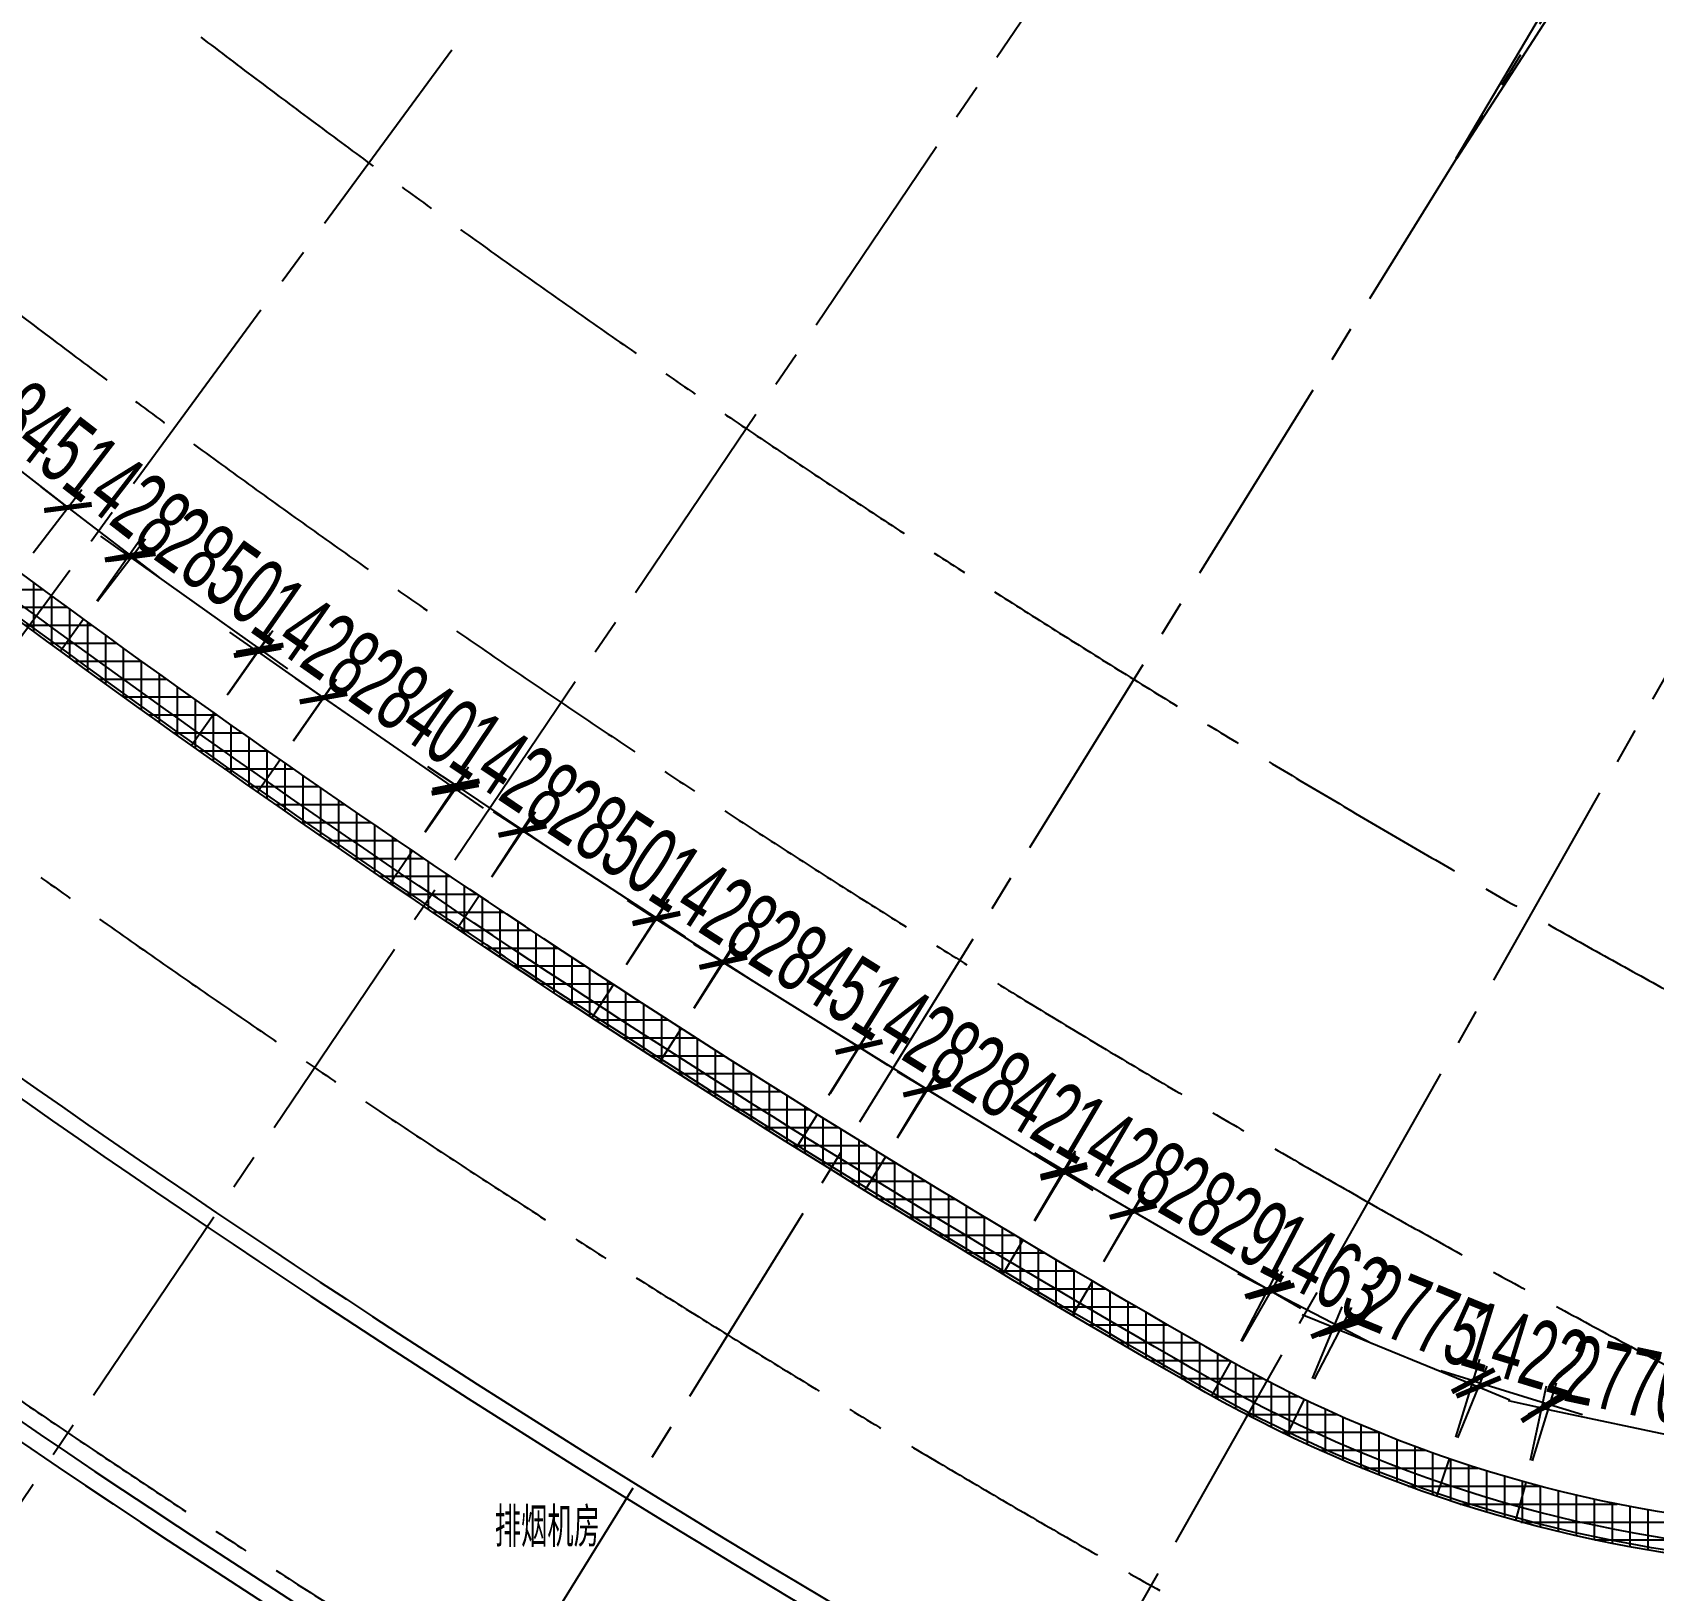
# Model space of a CAD drawing. Extents: x -668578 to 2331563, y -1202445 to 1620273.
# Drawn here: x 1310588 to 1339286, y 98014 to 125596 of the extents above; entities that cross this region are included whole.
import ezdxf

# ---------------------------------------------------------------- set-up
doc = ezdxf.new("R2010")
doc.units = 0
doc.linetypes.add('CENTER2', pattern=[28.575000000000003, 19.05, -3.175, 3.175, -3.175])
doc.layers.get('0').update_dxf_attribs({"color": 8})
doc.layers.get('Defpoints').update_dxf_attribs({"color": 8})
for name, color, linetype in [('#填充层', 8, 'Continuous'), ('#幕墙线-平面', 8, 'Continuous'), ('#标注', 8, 'Continuous'), ('#轴线', 8, 'CENTER2'), ('A-ROOF-DRAN', 8, 'Continuous'), ('dim', 8, 'Continuous'), ('WALL', 8, 'Continuous'), ('外轮廓', 8, 'Continuous'), ('建-文字', 8, 'Continuous')]:
    doc.layers.add(name, color=color, linetype=linetype)
doc.styles.add('JHZX', font='jrs.shx', dxfattribs={"width": 0.6, "bigfont": 'jhz.shx'})
doc.styles.add('XD2008', font='xd-hzs.shx', dxfattribs={"width": 0.7, "bigfont": 'xd-hztxt.shx'})
doc.dimstyles.new('JZBZ-400', dxfattribs={"dimscale": 400, "dimtxt": 3, "dimasz": 1.5, "dimexe": 1, "dimexo": 1, "dimgap": 0.5, "dimtad": 1, "dimdec": 0, "dimdsep": 46, "dimtxsty": 'JHZX', "dimblk1": 'ARCHTICK', "dimblk2": 'ARCHTICK', "dimsah": 1, "dimcen": 0, "dimclrd": 1, "dimclre": 1, "dimclrt": 2, "dimazin": 2, "dimtfac": 1, "dimtdec": 0, "dimtix": 1, "dimtmove": 0, "dimatfit": 3, "dimfxl": 0, "dimtolj": 1, "dimlwd": -1, "dimlwe": -1, "dimarcsym": 0})

# ---------------------------------------------------------------- blocks, each defined once
blk = doc.blocks.new('_ARCHTICK')
at = {"color": 0, "linetype": 'ByBlock', "const_width": 0.15}
blk.add_lwpolyline([(-0.5, -0.5), (0.5, 0.5)], dxfattribs=at)
blk = doc.blocks.new('*D2918')
at = {"layer": '#标注', "ltscale": 300, "transparency": 16777216}
for p, q in [((52517.44000796566, 44290.05046599925), (60086.3965880055, 50671.34314769605)), ((174425.4857381964, -21557.413640005), (175612.1593012065, -11728.79187218522))]:
    blk.add_line(p, q, dxfattribs=at)
blk.add_arc((197092.148216231, 166179.179792065), 179599.9896916214, 220.1338192809486, 263.1156299250185, dxfattribs=at)
at = {"layer": 'Defpoints', "color": 0, "ltscale": 300, "transparency": 16777216}
for p in [(197092.148216231, 166179.179792065), (52211.62358048931, 44032.22045865798), (92698.63031371537, 20034.90273282577), (174377.5393316101, -21954.52967102801)]:
    blk.add_point(p, dxfattribs=at)
at = {"layer": '#标注', "ltscale": 300, "transparency": 16777216, "xscale": 600, "yscale": 600, "zscale": 600}
for p, rotation in [((59780.58016052921, 50413.51314035473), 130.1338192809486), ((175564.2128946202, -12125.90790320823), 353.1156299250185)]:
    blk.add_blockref('_ARCHTICK', p, dxfattribs=dict(at, rotation=rotation))
at = {"layer": '#标注', "ltscale": 300, "transparency": 16777216, "insert": (112118.423318551, 8861.341036451122), "char_height": 1200, "attachment_point": 5, "rotation": 331.6247246029836, "style": 'JHZX'}
blk.add_mtext('\\A1;42.98°', dxfattribs=at)
blk = doc.blocks.new('*D2939')
at = {"layer": '#标注', "ltscale": 300, "transparency": 16777216}
for p, q in [((-1772.791618300945, -1481.365197545436), (-9341.748198340536, -7862.657879242006)), ((165913.7732030131, -92055.65823940704), (164727.0996400029, -101884.2800072265))]:
    blk.add_line(p, q, dxfattribs=at)
blk.add_arc((197092.1482162317, 166179.1797920645), 269610.2124900237, 220.1338192809485, 263.1156299250187, dxfattribs=at)
at = {"layer": 'Defpoints', "color": 0, "ltscale": 300, "transparency": 16777216}
for p in [(197092.1482162317, 166179.1797920645), (-1466.975190824596, -1223.535190204158), (40379.67516651106, -53208.30268940322), (165961.7196095993, -91658.54220838404)]:
    blk.add_point(p, dxfattribs=at)
at = {"layer": '#标注', "ltscale": 300, "transparency": 16777216, "xscale": 600, "yscale": 600, "zscale": 600}
for p, rotation in [((-9035.931770864163, -7604.827871900749), 130.1338192809485), ((164775.0460465892, -101487.1639762035), 353.1156299250187)]:
    blk.add_blockref('_ARCHTICK', p, dxfattribs=dict(at, rotation=rotation))
at = {"layer": '#标注', "ltscale": 300, "transparency": 16777216, "insert": (69341.55334645722, -70334.48968467087), "char_height": 1200, "attachment_point": 5, "rotation": 331.6247246029835, "style": 'JHZX'}
blk.add_mtext('\\A1;42.98°', dxfattribs=at)
blk = doc.blocks.new('*D2999')
at = {"layer": '#标注', "transparency": 16777216}
for p, q in [((-60661.82114386416, 8378.22804552141), (-58201.33430285618, 12532.48085970122)), ((-58405.17599815883, 12188.31728920582), (-51730.23048286566, 8234.870944109785)), ((-53986.87562857099, 4424.78170042537), (-51526.388787563, 8579.034514605182))]:
    blk.add_line(p, q, dxfattribs=at)
at = {"layer": 'Defpoints', "color": 0, "transparency": 16777216}
for p in [(-51730.23048286566, 8234.870944109785), (-60865.66283916681, 8034.064475026014), (-54190.71732387364, 4080.618129929975)]:
    blk.add_point(p, dxfattribs=at)
at = {"layer": '#标注', "transparency": 16777216, "xscale": 600, "yscale": 600, "zscale": 600}
for p, rotation in [((-58405.17599815883, 12188.31728920582), 149.3625281524388), ((-51730.23048286566, 8234.870944109785), 329.3625281524388)]:
    blk.add_blockref('_ARCHTICK', p, dxfattribs=dict(at, rotation=rotation))
at = {"layer": '#标注', "transparency": 16777216, "insert": (-54660.01984990693, 10899.92125764859), "char_height": 1200, "attachment_point": 5, "rotation": 329.3625281524388, "style": 'JHZX'}
blk.add_mtext('\\A1;7758', dxfattribs=at)
blk = doc.blocks.new('*D3000')
at = {"layer": '#标注', "transparency": 16777216}
for p, q in [((-67162.08622070958, 12583.75547948946), (-64553.74069210737, 16615.69549151587)), ((-64771.00850830406, 16279.84627528167), (-58257.31731056834, 12066.00448705265)), ((-60648.39502297386, 8369.913691260437), (-58040.04949437165, 12401.85370328684))]:
    blk.add_line(p, q, dxfattribs=at)
at = {"layer": 'Defpoints', "color": 0, "transparency": 16777216}
for p in [(-67379.35403690627, 12247.90626325527), (-58257.31731056834, 12066.00448705265), (-60865.66283917055, 8034.064475026244)]:
    blk.add_point(p, dxfattribs=at)
at = {"layer": '#标注', "transparency": 16777216, "xscale": 600, "yscale": 600, "zscale": 600}
for p, rotation in [((-64771.00850830406, 16279.84627528167), 147.1003350215469), ((-58257.31731056834, 12066.00448705265), 327.1003350215469)]:
    blk.add_blockref('_ARCHTICK', p, dxfattribs=dict(at, rotation=rotation))
at = {"layer": '#标注', "transparency": 16777216, "insert": (-61079.62727704283, 14844.62381363555), "char_height": 1200, "attachment_point": 5, "rotation": 327.1003350215469, "style": 'JHZX'}
blk.add_mtext('\\A1;7758', dxfattribs=at)
blk = doc.blocks.new('*D3478')
at = {"layer": '#标注', "ltscale": 300, "transparency": 16777216}
for p, q in [((87088.9566011287, -25116.04135423646), (86533.70491473362, -24888.67476751926)), ((86720.63538305617, -26015.51818776178), (87240.53432560683, -24745.87356330642)), ((87088.9566011287, -25116.04135423646), (89656.911889995, -26167.57751914689)), ((89288.59067192247, -27067.05435267221), (89808.48961447313, -25797.40972821685)), ((89656.911889995, -26167.57751914689), (90212.16357639007, -26394.9441058641))]:
    blk.add_line(p, q, dxfattribs=at)
at = {"layer": 'Defpoints', "color": 0, "ltscale": 300, "transparency": 16777216}
for p in [(86569.05765857804, -26385.68597869182), (89656.911889995, -26167.57751914689), (89137.01294744434, -27437.22214360226)]:
    blk.add_point(p, dxfattribs=at)
at = {"layer": '#标注', "ltscale": 300, "transparency": 16777216, "xscale": 600, "yscale": 600, "zscale": 600}
for p, rotation in [((87088.9566011287, -25116.04135423646), 337.7316938137473), ((89656.911889995, -26167.57751914689), 157.7316938137473)]:
    blk.add_blockref('_ARCHTICK', p, dxfattribs=dict(at, rotation=rotation))
at = {"layer": '#标注', "ltscale": 300, "transparency": 16777216, "insert": (88676.08969451812, -24901.47385483159), "char_height": 1200, "attachment_point": 5, "rotation": 337.7316938137473, "style": 'JHZX'}
blk.add_mtext('\\A1;2775', dxfattribs=at)
blk = doc.blocks.new('*D3479')
at = {"layer": '#标注', "ltscale": 300, "transparency": 16777216}
for p, q in [((89254.89464059411, -27054.98673652941), (89680.5653982083, -25674.7347994544)), ((89562.68370505852, -26056.97020652725), (88989.33059444926, -25880.14766680258)), ((89562.68370505852, -26056.97020652725), (90921.92948683689, -26476.16264971238)), ((90614.14042237248, -27474.17917971455), (91039.81117998667, -26093.92724263954)), ((90921.92948683689, -26476.16264971238), (91495.28259744614, -26652.98518943705))]:
    blk.add_line(p, q, dxfattribs=at)
at = {"layer": 'Defpoints', "color": 0, "ltscale": 300, "transparency": 16777216}
for p in [(90921.92948683689, -26476.16264971238), (89137.01294744432, -27437.22214360225), (90496.2587292227, -27856.41458678738)]:
    blk.add_point(p, dxfattribs=at)
at = {"layer": '#标注', "ltscale": 300, "transparency": 16777216, "xscale": 600, "yscale": 600, "zscale": 600}
for p, rotation in [((89562.68370505852, -26056.97020652725), 342.8601972670497), ((90921.92948683689, -26476.16264971238), 162.8601972670497)]:
    blk.add_blockref('_ARCHTICK', p, dxfattribs=dict(at, rotation=rotation))
at = {"layer": '#标注', "ltscale": 300, "transparency": 16777216, "insert": (90478.06998224727, -25502.09561397412), "char_height": 1200, "attachment_point": 5, "rotation": 342.86019726704967, "style": 'JHZX'}
blk.add_mtext('\\A1;1422', dxfattribs=at)
blk = doc.blocks.new('*D3480')
at = {"layer": '#标注', "ltscale": 300, "transparency": 16777216}
for p, q in [((90579.48250301149, -27465.16811271209), (90859.60728981462, -26148.26273641952)), ((90776.38351602583, -26539.50921049482), (90189.51380491289, -26414.67354981163)), ((90776.38351602583, -26539.50921049482), (93491.54837987862, -27117.06397814514)), ((93294.64736686427, -28042.72288036241), (93574.7721536674, -26725.81750406984)), ((93491.54837987862, -27117.06397814514), (94078.41809099156, -27241.89963882833))]:
    blk.add_line(p, q, dxfattribs=at)
at = {"layer": 'Defpoints', "color": 0, "ltscale": 300, "transparency": 16777216}
for p in [(93491.54837987862, -27117.06397814514), (90496.2587292227, -27856.41458678739), (93211.42359307548, -28433.96935443771)]:
    blk.add_point(p, dxfattribs=at)
at = {"layer": '#标注', "ltscale": 300, "transparency": 16777216, "xscale": 600, "yscale": 600, "zscale": 600}
for p, rotation in [((90776.38351602583, -26539.50921049482), 347.9913456581043), ((93491.54837987862, -27117.06397814514), 167.9913456581043)]:
    blk.add_blockref('_ARCHTICK', p, dxfattribs=dict(at, rotation=rotation))
at = {"layer": '#标注', "ltscale": 300, "transparency": 16777216, "insert": (92300.4134955298, -26045.79364616939), "char_height": 1200, "attachment_point": 5, "rotation": 347.99134565810425, "style": 'JHZX'}
blk.add_mtext('\\A1;2776', dxfattribs=at)
blk = doc.blocks.new('*D3486')
at = {"layer": '#标注', "ltscale": 300, "transparency": 16777216}
for p, q in [((71006.9916220721, -16342.70353927408), (71780.44689090207, -15189.19702096106)), ((71557.68010917226, -15521.42429401031), (71059.33919959838, -15187.27412141559)), ((71557.68010917226, -15521.42429401031), (72743.57479080313, -16316.59664477107)), ((72192.88630370298, -17137.87589003484), (72966.34157253295, -15984.36937172182)), ((72743.57479080313, -16316.59664477107), (73241.91570037701, -16650.74681736579))]:
    blk.add_line(p, q, dxfattribs=at)
at = {"layer": 'Defpoints', "color": 0, "ltscale": 300, "transparency": 16777216}
for p in [(72743.57479080313, -16316.59664477107), (70784.2248403423, -16674.93081232333), (71970.11952197317, -17470.1031630841)]:
    blk.add_point(p, dxfattribs=at)
at = {"layer": '#标注', "ltscale": 300, "transparency": 16777216, "xscale": 600, "yscale": 600, "zscale": 600}
for p, rotation in [((71557.68010917226, -15521.42429401031), 326.1571484050467), ((72743.57479080313, -16316.59664477107), 146.1571484050467)]:
    blk.add_blockref('_ARCHTICK', p, dxfattribs=dict(at, rotation=rotation))
at = {"layer": '#标注', "ltscale": 300, "transparency": 16777216, "insert": (72596.16101344733, -15254.55592329219), "char_height": 1200, "attachment_point": 5, "rotation": 326.1571484050467, "style": 'JHZX'}
blk.add_mtext('\\A1;1428', dxfattribs=at)
blk = doc.blocks.new('*D3487')
at = {"layer": '#标注', "ltscale": 300, "transparency": 16777216}
for p, q in [((72188.49299620166, -17134.97180711545), (72942.31625452882, -15978.10139684035)), ((72723.94278030035, -16313.23275280901), (72221.24574634737, -15985.6725414663)), ((72723.94278030035, -16313.23275280901), (75111.83339198405, -17869.19568991984)), ((74576.38360788536, -18690.93474422628), (75330.20686621252, -17534.06433395118)), ((75111.83339198405, -17869.19568991984), (75614.53042593703, -18196.75590126255))]:
    blk.add_line(p, q, dxfattribs=at)
at = {"layer": 'Defpoints', "color": 0, "ltscale": 300, "transparency": 16777216}
for p in [(71970.11952197319, -17470.10316308411), (75111.83339198405, -17869.19568991984), (74358.01013365689, -19026.06610019493)]:
    blk.add_point(p, dxfattribs=at)
at = {"layer": '#标注', "ltscale": 300, "transparency": 16777216, "xscale": 600, "yscale": 600, "zscale": 600}
for p, rotation in [((72723.94278030035, -16313.23275280901), 326.9115084471503), ((75111.83339198405, -17869.19568991984), 146.9115084471503)]:
    blk.add_blockref('_ARCHTICK', p, dxfattribs=dict(at, rotation=rotation))
at = {"layer": '#标注', "ltscale": 300, "transparency": 16777216, "insert": (74354.63503459914, -16420.95150942711), "char_height": 1200, "attachment_point": 5, "rotation": 326.91150844715025, "style": 'JHZX'}
blk.add_mtext('\\A1;2850', dxfattribs=at)
blk = doc.blocks.new('*D3488')
at = {"layer": '#标注', "ltscale": 300, "transparency": 16777216}
for p, q in [((74574.16851017548, -18689.50175826185), (75311.87262331112, -17540.87683158691)), ((75095.71424679254, -17877.44117351999), (74590.86773389291, -17553.20360874213)), ((75095.71424679254, -17877.44117351999), (76296.96015429037, -18648.94110031836)), ((75775.41441767331, -19461.00168506021), (76513.11853080895, -18312.37675838527)), ((76296.96015429037, -18648.94110031836), (76801.80666719, -18973.17866509623))]:
    blk.add_line(p, q, dxfattribs=at)
at = {"layer": 'Defpoints', "color": 0, "ltscale": 300, "transparency": 16777216}
for p in [(76296.96015429037, -18648.94110031836), (74358.0101336569, -19026.06610019493), (75559.25604115473, -19797.5660269933)]:
    blk.add_point(p, dxfattribs=at)
at = {"layer": '#标注', "ltscale": 300, "transparency": 16777216, "xscale": 600, "yscale": 600, "zscale": 600}
for p, rotation in [((75095.71424679254, -17877.44117351999), 327.2894036467285), ((76296.96015429037, -18648.94110031836), 147.2894036467285)]:
    blk.add_blockref('_ARCHTICK', p, dxfattribs=dict(at, rotation=rotation))
at = {"layer": '#标注', "ltscale": 300, "transparency": 16777216, "insert": (76128.65395357861, -17590.062453053), "char_height": 1200, "attachment_point": 5, "rotation": 327.2894036467285, "style": 'JHZX'}
blk.add_mtext('\\A1;1428', dxfattribs=at)
blk = doc.blocks.new('*D3489')
at = {"layer": '#标注', "ltscale": 300, "transparency": 16777216}
for p, q in [((76278.57808822786, -18644.51056386226), (75769.51386877768, -18326.9359734499)), ((75770.97243476298, -19458.18988069318), (76490.2944818361, -18305.13441756214)), ((76278.57808822786, -18644.51056386226), (78692.20286950162, -20150.22609450794)), ((78184.59721603674, -20963.90541133886), (78903.91926310986, -19810.84994820782)), ((78692.20286950162, -20150.22609450794), (79201.2670889518, -20467.80068492031))]:
    blk.add_line(p, q, dxfattribs=at)
at = {"layer": 'Defpoints', "color": 0, "ltscale": 300, "transparency": 16777216}
for p in [(75559.25604115473, -19797.5660269933), (78692.20286950162, -20150.22609450794), (77972.8808224285, -21303.28155763898)]:
    blk.add_point(p, dxfattribs=at)
at = {"layer": '#标注', "ltscale": 300, "transparency": 16777216, "xscale": 600, "yscale": 600, "zscale": 600}
for p, rotation in [((76278.57808822786, -18644.51056386226), 328.0424380167574), ((78692.20286950162, -20150.22609450794), 148.0424380167574)]:
    blk.add_blockref('_ARCHTICK', p, dxfattribs=dict(at, rotation=rotation))
at = {"layer": '#标注', "ltscale": 300, "transparency": 16777216, "insert": (77908.82326608122, -18718.61603658486), "char_height": 1200, "attachment_point": 5, "rotation": 328.0424380167574, "style": 'JHZX'}
blk.add_mtext('\\A1;2845', dxfattribs=at)
blk = doc.blocks.new('*D3490')
at = {"layer": '#标注', "ltscale": 300, "transparency": 16777216}
for p, q in [((78159.39089554649, -21002.2839693089), (78899.98437717416, -19808.01132705106)), ((78689.17881166925, -20147.95398920478), (78179.26481843868, -19831.74564094743)), ((78689.17881166925, -20147.95398920478), (79902.6180879943, -20900.43310209674)), ((79372.83017187155, -21754.76308220085), (80113.42365349921, -20560.49043994302)), ((79902.6180879943, -20900.43310209674), (80412.53208122487, -21216.64145035409))]:
    blk.add_line(p, q, dxfattribs=at)
at = {"layer": 'Defpoints', "color": 0, "ltscale": 300, "transparency": 16777216}
for p in [(79902.6180879943, -20900.43310209674), (77948.58533004159, -21342.22663146262), (79162.02460636664, -22094.70574435457)]:
    blk.add_point(p, dxfattribs=at)
at = {"layer": '#标注', "ltscale": 300, "transparency": 16777216, "xscale": 600, "yscale": 600, "zscale": 600}
for p, rotation in [((78689.17881166925, -20147.95398920478), 328.196081856031), ((79902.6180879943, -20900.43310209674), 148.196081856031)]:
    blk.add_blockref('_ARCHTICK', p, dxfattribs=dict(at, rotation=rotation))
at = {"layer": '#标注', "ltscale": 300, "transparency": 16777216, "insert": (79717.50958084156, -19844.30822134332), "char_height": 1200, "attachment_point": 5, "rotation": 328.196081856031, "style": 'JHZX'}
blk.add_mtext('\\A1;1428', dxfattribs=at)
blk = doc.blocks.new('*D3491')
at = {"layer": '#标注', "ltscale": 300, "transparency": 16777216}
for p, q in [((79369.24993016885, -21752.56883436814), (80093.96224487197, -20556.04117340376)), ((79886.73692106977, -20898.17808339019), (79373.5315560901, -20587.34009768689)), ((79886.73692106977, -20898.17808339019), (82317.9360706814, -22370.70564852747)), ((81800.44907978049, -23225.09639950542), (82525.16139448361, -22028.56873854103)), ((82317.9360706814, -22370.70564852747), (82831.14143566106, -22681.54363423078))]:
    blk.add_line(p, q, dxfattribs=at)
at = {"layer": 'Defpoints', "color": 0, "ltscale": 300, "transparency": 16777216}
for p in [(79162.02460636666, -22094.70574435458), (82317.9360706814, -22370.70564852747), (81593.22375597828, -23567.23330949186)]:
    blk.add_point(p, dxfattribs=at)
at = {"layer": '#标注', "ltscale": 300, "transparency": 16777216, "xscale": 600, "yscale": 600, "zscale": 600}
for p, rotation in [((79886.73692106977, -20898.17808339019), 328.7975684381409), ((82317.9360706814, -22370.70564852747), 148.7975684381409)]:
    blk.add_blockref('_ARCHTICK', p, dxfattribs=dict(at, rotation=rotation))
at = {"layer": '#标注', "ltscale": 300, "transparency": 16777216, "insert": (81516.78714348, -20950.16804598595), "char_height": 1200, "attachment_point": 5, "rotation": 328.7975684381409, "style": 'JHZX'}
blk.add_mtext('\\A1;2842', dxfattribs=at)
blk = doc.blocks.new('*D3492')
at = {"layer": '#标注', "ltscale": 300, "transparency": 16777216}
for p, q in [((81795.93517864314, -23222.40280167507), (82520.49963349795, -21989.8529747882)), ((82317.78821083308, -22334.68348260499), (81800.5424491079, -22030.61634860767)), ((82317.78821083308, -22334.68348260499), (83548.67049255442, -23058.26765745208)), ((83026.81746036447, -23945.98697652216), (83751.38191521929, -22713.43714963529)), ((83548.67049255442, -23058.26765745208), (84065.91625427961, -23362.33479144939))]:
    blk.add_line(p, q, dxfattribs=at)
at = {"layer": 'Defpoints', "color": 0, "ltscale": 300, "transparency": 16777216}
for p in [(83548.67049255442, -23058.26765745208), (81593.22375597827, -23567.23330949186), (82824.1060376996, -24290.81748433895)]:
    blk.add_point(p, dxfattribs=at)
at = {"layer": '#标注', "ltscale": 300, "transparency": 16777216, "xscale": 600, "yscale": 600, "zscale": 600}
for p, rotation in [((82317.78821083308, -22334.68348260499), 329.5505117528506), ((83548.67049255442, -23058.26765745208), 149.5505117528506)]:
    blk.add_blockref('_ARCHTICK', p, dxfattribs=dict(at, rotation=rotation))
at = {"layer": '#标注', "ltscale": 300, "transparency": 16777216, "insert": (83338.6521970235, -22006.81455439496), "char_height": 1200, "attachment_point": 5, "rotation": 329.5505117528506, "style": 'JHZX'}
blk.add_mtext('\\A1;1428', dxfattribs=at)
blk = doc.blocks.new('*D3493')
at = {"layer": '#标注', "ltscale": 300, "transparency": 16777216}
for p, q in [((83538.40704197067, -23054.89089098385), (83018.93301593012, -22754.64643013699)), ((83022.05904441573, -23948.26082151074), (83738.57001586858, -22708.57487362349)), ((83538.40704197067, -23054.89089098385), (85988.01062552424, -24470.70740993174)), ((85471.66262796932, -25364.07734045861), (86188.17359942215, -24124.39139257137)), ((85988.01062552424, -24470.70740993174), (86507.4846515648, -24770.9518707786))]:
    blk.add_line(p, q, dxfattribs=at)
at = {"layer": 'Defpoints', "color": 0, "ltscale": 300, "transparency": 16777216}
for p in [(82821.89607051783, -24294.5768388711), (85988.01062552424, -24470.70740993174), (85271.4996540714, -25710.39335781898)]:
    blk.add_point(p, dxfattribs=at)
at = {"layer": '#标注', "ltscale": 300, "transparency": 16777216, "xscale": 600, "yscale": 600, "zscale": 600}
for p, rotation in [((83538.40704197067, -23054.89089098385), 329.9730406713841), ((85988.01062552424, -24470.70740993174), 149.9730406713841)]:
    blk.add_blockref('_ARCHTICK', p, dxfattribs=dict(at, rotation=rotation))
at = {"layer": '#标注', "ltscale": 300, "transparency": 16777216, "insert": (85163.53478154326, -23070.16711573706), "char_height": 1200, "attachment_point": 5, "rotation": 329.97304067138407, "style": 'JHZX'}
blk.add_mtext('\\A1;2829', dxfattribs=at)
blk = doc.blocks.new('*D3494')
at = {"layer": '#标注', "ltscale": 300, "transparency": 16777216}
for p, q in [((85455.21773387605, -25356.444700176), (86114.86607023308, -24085.87171014306)), ((85930.55586356163, -24440.87839700505), (85398.04583326864, -24164.41308699788)), ((85930.55586356163, -24440.87839700505), (87228.8093954032, -25114.89774824807)), ((86753.47126571761, -26030.46405141902), (87413.11960207464, -24759.89106138608)), ((87228.8093954032, -25114.89774824807), (87761.31942569617, -25391.36305825524))]:
    blk.add_line(p, q, dxfattribs=at)
at = {"layer": 'Defpoints', "color": 0, "ltscale": 300, "transparency": 16777216}
for p in [(87228.8093954032, -25114.89774824807), (85270.90752720462, -25711.45138703799), (86569.16105904618, -26385.47073828101)]:
    blk.add_point(p, dxfattribs=at)
at = {"layer": '#标注', "ltscale": 300, "transparency": 16777216, "xscale": 600, "yscale": 600, "zscale": 600}
for p, rotation in [((85930.55586356163, -24440.87839700505), 332.5628384948344), ((87228.8093954032, -25114.89774824807), 152.5628384948344)]:
    blk.add_blockref('_ARCHTICK', p, dxfattribs=dict(at, rotation=rotation))
at = {"layer": '#标注', "ltscale": 300, "transparency": 16777216, "insert": (86948.30304282531, -24067.87469890258), "char_height": 1200, "attachment_point": 5, "rotation": 332.5628384948344, "style": 'JHZX'}
blk.add_mtext('\\A1;1463', dxfattribs=at)
blk = doc.blocks.new('*D3356')
at = {"layer": '#标注', "ltscale": 300, "transparency": 16777216}
for p, q in [((61782.01415214343, -9706.63978918457), (62677.796369444, -8544.013067594657)), ((62433.6631890911, -8860.871064575604), (61958.37619361968, -8494.671294046257)), ((62433.6631890911, -8860.871064575604), (64687.13884355101, -10597.13205092592)), ((64069.76681967317, -11398.41298535375), (64931.2720239039, -10280.27405394497)), ((64687.13884355101, -10597.13205092592), (65162.42583902243, -10963.33182145527))]:
    blk.add_line(p, q, dxfattribs=at)
at = {"layer": 'Defpoints', "color": 0, "ltscale": 300, "transparency": 16777216}
for p in [(61537.88097179054, -10023.49778616552), (64687.13884355101, -10597.13205092592), (63825.63363932027, -11715.2709823347)]:
    blk.add_point(p, dxfattribs=at)
at = {"layer": '#标注', "ltscale": 300, "transparency": 16777216, "xscale": 600, "yscale": 600, "zscale": 600}
for p, rotation in [((62433.6631890911, -8860.871064575604), 322.3864186238245), ((64687.13884355101, -10597.13205092592), 142.3864186238245)]:
    blk.add_blockref('_ARCHTICK', p, dxfattribs=dict(at, rotation=rotation))
at = {"layer": '#标注', "ltscale": 300, "transparency": 16777216, "insert": (64048.66737702685, -9095.285563788864), "char_height": 1200, "attachment_point": 5, "rotation": 322.3864186238245, "style": 'JHZX'}
blk.add_mtext('\\A1;2845', dxfattribs=at)
blk = doc.blocks.new('*D3357')
at = {"layer": '#标注', "ltscale": 300, "transparency": 16777216}
for p, q in [((64069.76681967317, -11398.41298535375), (64931.27202395171, -10280.27405388293)), ((64687.13884359881, -10597.13205086388), (64211.85184812739, -10230.93228033453)), ((64687.13884359881, -10597.13205086388), (65818.1685954706, -11468.56939197291)), ((65209.4780946414, -12258.58266503674), (66062.30177582351, -11151.71139499195)), ((65818.1685954706, -11468.56939197291), (66293.45559094203, -11834.76916250226))]:
    blk.add_line(p, q, dxfattribs=at)
at = {"layer": 'Defpoints', "color": 0, "ltscale": 300, "transparency": 16777216}
for p in [(65818.1685954706, -11468.56939197291), (63825.63363932027, -11715.2709823347), (64965.34491428849, -12575.44066201769)]:
    blk.add_point(p, dxfattribs=at)
at = {"layer": '#标注', "ltscale": 300, "transparency": 16777216, "xscale": 600, "yscale": 600, "zscale": 600}
for p, rotation in [((64687.13884359881, -10597.13205086388), 322.3864186238245), ((65818.1685954706, -11468.56939197291), 142.3864186238245)]:
    blk.add_blockref('_ARCHTICK', p, dxfattribs=dict(at, rotation=rotation))
at = {"layer": '#标注', "ltscale": 300, "transparency": 16777216, "insert": (65740.92008024051, -10399.13472745649), "char_height": 1200, "attachment_point": 5, "rotation": 322.3864186238245, "style": 'JHZX'}
blk.add_mtext('\\A1;1428', dxfattribs=at)
blk = doc.blocks.new('*D3358')
at = {"layer": '#标注', "ltscale": 300, "transparency": 16777216}
for p, q in [((65197.16006051414, -12248.65995032866), (65990.88796819936, -11129.72188723248)), ((65759.45843014389, -11455.97388939558), (65270.08042689925, -11108.82958231237)), ((65759.45843014389, -11455.97388939558), (68084.27965366363, -13105.10492385204)), ((67521.98128403389, -13897.79098478512), (68315.7091917191, -12778.85292168894)), ((68084.27965366363, -13105.10492385204), (68573.65765690828, -13452.24923093525))]:
    blk.add_line(p, q, dxfattribs=at)
at = {"layer": 'Defpoints', "color": 0, "ltscale": 300, "transparency": 16777216}
for p in [(64965.73052245867, -12574.91195249176), (68084.27965366363, -13105.10492385204), (67290.55174597842, -14224.04298694822)]:
    blk.add_point(p, dxfattribs=at)
at = {"layer": '#标注', "ltscale": 300, "transparency": 16777216, "xscale": 600, "yscale": 600, "zscale": 600}
for p, rotation in [((65759.45843014389, -11455.97388939558), 324.6497031023914), ((68084.27965366363, -13105.10492385204), 144.6497031023913)]:
    blk.add_blockref('_ARCHTICK', p, dxfattribs=dict(at, rotation=rotation))
at = {"layer": '#标注', "ltscale": 300, "transparency": 16777216, "insert": (67384.7281180147, -11628.03540229761), "char_height": 1200, "attachment_point": 5, "rotation": 324.64970310239136, "style": 'JHZX'}
blk.add_mtext('\\A1;2850', dxfattribs=at)
blk = doc.blocks.new('*D3359')
at = {"layer": '#标注', "ltscale": 300, "transparency": 16777216}
for p, q in [((67508.57215321969, -13912.13437032999), (68272.48430461441, -12820.03555481479)), ((68043.2115803718, -13147.80684385391), (67551.55464681312, -12803.89775748999)), ((68043.2115803718, -13147.80684385391), (69213.19675203747, -13966.19971901275)), ((68678.55732488536, -14730.52724548883), (69442.4694762801, -13638.42842997362)), ((69213.19675203747, -13966.19971901275), (69704.85368559617, -14310.10880537667))]:
    blk.add_line(p, q, dxfattribs=at)
at = {"layer": 'Defpoints', "color": 0, "ltscale": 300, "transparency": 16777216}
for p in [(69213.19675203747, -13966.19971901275), (67279.29942897707, -14239.90565936912), (68449.28460064274, -15058.29853452796)]:
    blk.add_point(p, dxfattribs=at)
at = {"layer": '#标注', "ltscale": 300, "transparency": 16777216, "xscale": 600, "yscale": 600, "zscale": 600}
for p, rotation in [((68043.2115803718, -13147.80684385391), 325.0275975363155), ((69213.19675203747, -13966.19971901275), 145.0275975363155)]:
    blk.add_blockref('_ARCHTICK', p, dxfattribs=dict(at, rotation=rotation))
at = {"layer": '#标注', "ltscale": 300, "transparency": 16777216, "insert": (69086.74961468986, -12901.46070335509), "char_height": 1200, "attachment_point": 5, "rotation": 325.0275975363155, "style": 'JHZX'}
blk.add_mtext('\\A1;1428', dxfattribs=at)
blk = doc.blocks.new('*D3360')
at = {"layer": '#标注', "ltscale": 300, "transparency": 16777216}
for p, q in [((68676.9814636179, -14729.43056924208), (69434.50454346067, -13635.32206607764)), ((69206.80768048551, -13964.19003136352), (68713.50573255669, -13622.6447369008)), ((69206.80768048551, -13964.19003136352), (71541.74792018507, -15580.8223091589)), ((71011.92170331746, -16346.06284703745), (71769.44478316023, -15251.95434387302)), ((71541.74792018507, -15580.8223091589), (72035.04986811389, -15922.36760362163))]:
    blk.add_line(p, q, dxfattribs=at)
at = {"layer": 'Defpoints', "color": 0, "ltscale": 300, "transparency": 16777216}
for p in [(68449.28460064274, -15058.29853452796), (71541.74792018507, -15580.8223091589), (70784.2248403423, -16674.93081232333)]:
    blk.add_point(p, dxfattribs=at)
at = {"layer": '#标注', "ltscale": 300, "transparency": 16777216, "xscale": 600, "yscale": 600, "zscale": 600}
for p, rotation in [((69206.80768048551, -13964.19003136352), 325.3026040205863), ((71541.74792018507, -15580.8223091589), 145.3026040205863)]:
    blk.add_blockref('_ARCHTICK', p, dxfattribs=dict(at, rotation=rotation))
at = {"layer": '#标注', "ltscale": 300, "transparency": 16777216, "insert": (70829.6715262856, -14114.77023968946), "char_height": 1200, "attachment_point": 5, "rotation": 325.30260402058633, "style": 'JHZX'}
blk.add_mtext('\\A1;2840', dxfattribs=at)
blk = doc.blocks.new('A$Caccc0cd0')
at = {"layer": '#标注'}
for p1, p2, distance, picture, middle in [((-67379.35403690627, 12247.90626325527), (-60865.66283917055, 8034.064475026244), 4802.0835745703835, '*D3000', (-61079.62727704283, 14844.62381363555)), ((-60865.66283916682, 8034.064475026011), (-54190.71732387366, 4080.618129929979), 4828.230725524035, '*D2999', (-54660.01984990693, 10899.92125764859))]:
    dim = blk.add_aligned_dim(p1=p1, p2=p2, distance=distance, dimstyle='JZBZ-400', override={"dimclrd": 256, "dimclre": 256, "dimclrt": 256}, dxfattribs=at)
    dim.commit()
    dim.dimension.update_dxf_attribs({"geometry": picture, "text_midpoint": middle})
blk = doc.blocks.new('DSGDFG')
at = {"layer": '#标注', "ltscale": 300}
blk.add_arc((197092.151355247, 166179.1920613433), 257800.0000000007, 220.1360728823768, 263.1156295571803, dxfattribs=at)
at = {"layer": '#轴线', "ltscale": 200}
for p, q in [((43365.92920727399, -43147.46462461073), (84924.37316075922, 13442.03373072462)), ((91040.72196919634, 9133.5161413241), (51745.48963866313, -49056.60982769798)), ((97322.37239822163, 5069.784493485728), (60352.86970481253, -54628.99893156136)), ((69174.48636343633, -59855.81918371166), (103759.5332169894, 1257.172938795993))]:
    blk.add_line(p, q, dxfattribs=at)
for radius in [206950.0000000004, 212800.0000000004, 220600.0000000004, 228400.0000000004, 236200.0000000004, 244000.0000000004, 251800.0000000004, 257800.0000000004]:
    blk.add_arc((197092.1513552468, 166179.1920613431), radius, 218.4388923744016, 265.1405841852512, dxfattribs=at)
at = {"layer": '#标注', "ltscale": 300}
blk.add_blockref('A$Caccc0cd0', (154502.6209182295, -8915.558944611956), dxfattribs=at)
for base, center, p1, p2, picture, middle in [((40379.67516651106, -53208.30268940322), (197092.1482162317, 166179.1797920645), (-1466.975190824596, -1223.535190204158), (165961.7196095993, -91658.54220838402), '*D2939', (69341.55334645722, -70334.48968467087)), ((92698.63031371537, 20034.90273282577), (197092.148216231, 166179.179792065), (52211.62358048931, 44032.22045865798), (174377.5393316101, -21954.52967102802), '*D2918', (112118.423318551, 8861.341036451122))]:
    dim = blk.add_angular_dim_3p(base=base, center=center, p1=p1, p2=p2, dimstyle='JZBZ-400', override={"dimclrd": 256, "dimclre": 256, "dimclrt": 256}, dxfattribs=at)
    dim.commit()
    dim.dimension.update_dxf_attribs({"geometry": picture, "text_midpoint": middle})
blk = doc.blocks.new('YD')
at = {"layer": '#填充层', "ltscale": 5}
h = blk.add_hatch(dxfattribs=at)
h.set_pattern_fill('ANTOTI', color=256, scale=200, angle=45)
h.set_pattern_definition([(90, (-1246529.603847814, -127785.1802290026), (-317.5, 0), []), (180, (-1246529.603847814, -127785.1802290026), (0, -317.5), [])])
edge = h.paths.add_edge_path(flags=16)
edge.add_line((40946.61178736039, 3516.753132369908), (14650.6208875638, -24603.83725053715))
edge.add_arc((16378.78789034067, -26208.63881676878), 2358.378522728337, 137.1197600460366, 226.7493288149773)
edge.add_arc((192511.3871524155, 162303.9342696447), 260349.9980364952, 226.942719458952, 258.857721494596)
edge.add_arc((142654.1230129132, -90833.15856356034), 2349.737284795294, 258.851344741472, 348.5969613650525)
edge.add_line((144957.4781065462, -91297.72354307515), (153512.7646732167, -48901.72757195419))
edge.add_arc((151209.198546927, -48436.88017569559), 2349.999999999591, 348.5912288879845, 438.9113926627434)
edge.add_arc((192511.3880817397, 162303.936087817), 212399.9999994909, 245.84810402458749, 258.91139266272387, ccw=False)
edge.add_arc((95848.02380310395, -53265.67333362541), 23850.00000003809, 65.84810402457559, 75.29128432602731)
edge.add_arc((95848.02380312094, -53265.67333355648), 23849.99999996711, 75.29128432602475, 87.1003230833718)
edge.add_line((97054.53110914351, -29446.20986103163), (95502.57456601877, -29367.59990786995))
edge.add_arc((96724.7589061493, -5245.38218900685), 24153.1596739949, 240.4825347756992, 267.0995131255706, ccw=False)
edge.add_arc((192530.9687866459, 162330.5021008409), 217182.779635163, 226.9475356490689, 240.26928657971712, ccw=False)
edge.add_arc((42662.87701633316, 1914.787702096684), 2347.734988445398, 46.89114117351777, 136.9728308339699)
edge = h.paths.add_edge_path()
edge.add_line((40435.11222210433, 3994.632086007958), (14138.55912524718, -24126.55950311759))
edge.add_arc((16378.78789034067, -26208.63881676871), 3058.378522728378, 137.0954674065431, 226.7728816427173)
edge.add_arc((192511.3871524166, 162303.9342696439), 261049.9980364946, 226.9424768230808, 258.8577214945957)
edge.add_arc((142654.1521201693, -90833.20216269807), 3049.700132403243, 258.8521134943776, 348.5977301179537)
edge.add_line((145643.6613679554, -91436.11621543068), (154198.9333065797, -49040.19275381848))
edge.add_arc((151209.1985469267, -48436.88017569555), 3049.999999999778, 348.591228887984, 438.9113926627389)
edge.add_arc((192511.3880817376, 162303.9360878159), 211699.9999994892, 245.8481040245878, 258.9113926627243, ccw=False)
edge.add_arc((95848.02380310395, -53265.67333362244), 24550.00000003527, 65.84810402457389, 75.29128432602548)
edge.add_arc((95848.02380312141, -53265.67333355657), 24549.99999996711, 75.29128432602585, 87.1003230833733)
edge.add_line((97089.94222504343, -28747.106111313), (95537.98568191892, -28668.49615815132))
edge.add_arc((96724.7528751751, -5245.402937542211), 23453.13864693452, 240.4856842433272, 267.09950110078705, ccw=False)
edge.add_arc((192530.9687866475, 162330.5021008404), 216482.7796351638, 226.9475356490685, 240.2689395590359, ccw=False)
edge.add_arc((42662.86121079116, 1915.249691227102), 3047.408193911487, 46.89794227433863, 136.9728721995045)
at = {"layer": '#幕墙线-平面'}
for points in [[(40435.11222210433, 3994.632086007958), (14138.55912524718, -24126.55950311759, 0.4125654795315113), (14284.12874364667, -28437.10964840582, 0.1401637349170872), (142064.5168714751, -93825.35877141323, 0.4129137640716636), (145643.6613679554, -91436.11621543068), (154198.9333065797, -49040.19275381848, 0.415851172573542), (151795.7954180853, -45443.82085273754, -0.05706115868157192), (105892.8305461719, -30864.68323282224, 0.0412269805762971), (102081.3935101812, -29520.19793099842, 0.0515723014490322), (97089.94222504343, -28747.106111313), (95537.98568191892, -28668.49615815132, -0.1166494918624815), (85170.77498157625, -25655.08954039252, -0.05819113912414546), (44745.15521857492, 4140.277413631193, 0.4145966523742453)], [(40946.61178736039, 3516.753132369908), (14650.6208875638, -24603.83725053715, 0.4123212013457855), (14762.84691924974, -27926.3943390757, 0.1401626554194798), (142199.7890778044, -93138.55353687094, 0.4129137640716747), (144957.4781065462, -91297.72354307515), (153512.7646732167, -48901.72757195418, 0.4158511725735675), (151661.1666279833, -46130.75250062982, -0.05706115868157139), (105606.4205779387, -31503.40800147968, 0.0412269805762976), (101903.6599543788, -30197.25832944296, 0.05157230144903052), (97054.53110914351, -29446.20986103163), (95502.57456601877, -29367.59990786995, -0.1166634742026788), (84824.76658793679, -26263.59583964749, -0.0581926584149159), (44267.28778878669, 3628.767179571776, 0.4146312175975629)]]:
    blk.add_lwpolyline(points, format="xyb", close=True, dxfattribs=at)
at = {"layer": '#幕墙线-平面', "ltscale": 300}
for points in [[(64965.34491428849, -12575.44066201769), (64553.24659678387, -13140.47097775755)], [(67279.29942897707, -14239.90565936912), (66874.69287522673, -14810.28962745935)], [(68446.03884166083, -15062.93871407377), (68045.74992282153, -15635.19699446655)], [(70784.2248403423, -16674.93081232333), (70391.10343586048, -17252.94107293214)], [(71967.69179129042, -17473.72380319117), (71578.19662052183, -18054.60447779395)], [(74345.39923651237, -19045.41967358557), (73963.57345784782, -19631.39647960443)], [(75544.05200110003, -19821.23912177746), (75166.27615233441, -20409.44616693484)], [(77948.29063381697, -21342.69902222697), (77578.08164122724, -21936.1348874875)], [(79162.02460636664, -22094.70574435458), (78795.90680542914, -22690.29523336289)], [(81593.22375597828, -23567.23330949186), (81234.92946587573, -24167.62497169928)], [(82821.89607051783, -24294.5768388711), (82467.39319126145, -24897.61837579809)], [(85271.4996540714, -25710.39335781899), (84929.04759058543, -26322.29649820707)], [(86569.16105904616, -26385.47073828102), (86265.9433672945, -27016.65453955412)], [(89137.01294744434, -27437.22214360225), (88910.55033510993, -28099.55613263884)], [(90496.2587292227, -27856.41458678739), (90310.37182064145, -28531.23112252791)]]:
    blk.add_lwpolyline(points, dxfattribs=at)
at = {"layer": '#标注', "ltscale": 300}
for base, p1, p2, picture, middle in [((64687.13884355101, -10597.13205092592), (61537.88097179052, -10023.49778616552), (63825.63363932027, -11715.2709823347), '*D3356', (64048.66737702685, -9095.285563788864)), ((65818.1685954706, -11468.56939197291), (63825.63363932027, -11715.2709823347), (64965.34491428849, -12575.44066201769), '*D3357', (65740.92008024051, -10399.13472745649))]:
    dim = blk.add_linear_dim(base=base, p1=p1, p2=p2, angle=142.3864186238245, dimstyle='JZBZ-400', override={"dimclrd": 256, "dimclre": 256, "dimclrt": 256, "dimtmove": 1}, dxfattribs=at)
    dim.commit()
    dim.dimension.update_dxf_attribs({"geometry": picture, "text_midpoint": middle})
for p1, p2, distance, picture, middle in [((64965.73052245867, -12574.91195249175), (67290.55174597842, -14224.04298694822), 1371.8696659973843, '*D3358', (67384.7281180147, -11628.03540229761)), ((67279.29942897707, -14239.90565936912), (68449.28460064274, -15058.29853452796), 1332.7571413795733, '*D3359', (69086.74961468986, -12901.46070335509)), ((68449.28460064274, -15058.29853452796), (70784.2248403423, -16674.93081232333), 1330.7571653728492, '*D3360', (70829.6715262856, -14114.77023968946)), ((70784.2248403423, -16674.93081232333), (71970.11952197319, -17470.1031630841), 1388.8161651822195, '*D3486', (72596.16101344733, -15254.55592329219)), ((71970.11952197319, -17470.1031630841), (74358.0101336569, -19026.06610019493), 1380.7963828765658, '*D3487', (74354.63503459914, -16420.95150942711)), ((74358.0101336569, -19026.06610019493), (75559.25604115473, -19797.5660269933), 1365.1177900519244, '*D3488', (76128.65395357861, -17590.062453053)), ((75559.25604115473, -19797.5660269933), (77972.8808224285, -21303.28155763898), 1359.029472992326, '*D3489', (77908.82326608122, -18718.61603658486)), ((77948.58533004159, -21342.22663146262), (79162.02460636664, -22094.70574435458), 1405.263622625624, '*D3490', (79717.50958084156, -19844.30822134332)), ((79162.02460636664, -22094.70574435458), (81593.22375597828, -23567.23330949186), 1398.8875517836582, '*D3491', (81516.78714348, -20950.16804598595)), ((81593.22375597828, -23567.23330949186), (82824.10603769962, -24290.81748433896), 1429.7456854272764, '*D3492', (83338.6521970235, -22006.81455439496)), ((82821.89607051783, -24294.5768388711), (85271.4996540714, -25710.39335781899), 1431.8551678160045, '*D3493', (85163.53478154326, -23070.16711573706)), ((85270.9075272046, -25711.45138703799), (86569.16105904616, -26385.47073828102), 1431.6045720309316, '*D3494', (86948.30304282531, -24067.87469890258)), ((86569.05765857804, -26385.68597869182), (89137.01294744434, -27437.22214360225), 1371.9666114281654, '*D3478', (88676.08969451812, -24901.47385483159)), ((89137.01294744434, -27437.22214360225), (90496.2587292227, -27856.41458678739), 1444.3998766571376, '*D3479', (90478.06998224727, -25502.09561397412)), ((90496.2587292227, -27856.41458678739), (93211.42359307548, -28433.96935443771), 1346.3690676370218, '*D3480', (92300.4134955298, -26045.79364616939))]:
    dim = blk.add_aligned_dim(p1=p1, p2=p2, distance=distance, dimstyle='JZBZ-400', override={"dimclrd": 256, "dimclre": 256, "dimclrt": 256}, dxfattribs=at)
    dim.commit()
    dim.dimension.update_dxf_attribs({"geometry": picture, "text_midpoint": middle})

msp = doc.modelspace()

# ---------------------------------------------------------------- linework, layer by layer
at = {"layer": 'A-ROOF-DRAN'}
for radius, start, end in [(224000.0000000004, 229.182621017988, 238.2314232894801), (223700.0000000004, 229.182621017988, 238.2314232894801), (248400.0000000004, 226.4590978572969, 256.4212915874583), (248700.0000000004, 226.4596543510596, 256.4902948013072), (223700.0000000004, 238.2314232894801, 256.5083175125836), (224000.0000000004, 238.2314232894801, 256.4313417375274)]:
    msp.add_arc((1439040.991930386, 290089.1163168355), radius, start, end, dxfattribs=at)
at = {"layer": 'WALL'}
for points in [[(1287293.533937171, 131472.600906686), (1260997.333741212, 103351.7867051869, 0.4124196948266817), (1261121.467882162, 99676.39887791823, 0.1401630578287699), (1388681.081423358, 34401.33910836661, 0.4129137640716697), (1391732.147404863, 36438.03073151477), (1400287.428747232, 78834.0008063826, 0.4158511725735574), (1398238.852186548, 81899.76045976285, -0.05706115868157187), (1352238.313700121, 96509.88821632913, 0.04122698057629684), (1348496.740072122, 97829.72918471842, 0.05157230144903188), (1343596.781784064, 98588.65027858477), (1342044.82524094, 98667.26023174645, -0.1166585536428343), (1331477.946571351, 101738.907090422, -0.05819211921334685), (1290967.558575811, 131596.6296350241, 0.4146172761597979), (1287293.533937171, 131472.600906686)], [(1287439.678965651, 131336.0665176204), (1261143.645352062, 103215.4304571399, 0.4123421222924744), (1261258.252972438, 99822.30962520637, 0.1401627375944511), (1388719.730625166, 34597.56917537874, 0.4129137640717036), (1391536.095044461, 36477.57149504495), (1400091.380566271, 78873.56228691523, 0.4158511725735515), (1398200.386817947, 81703.49427465102, -0.05706115868157177), (1352156.482280626, 96327.39542528414, 0.04122698057629631), (1348445.959056179, 97636.28335659145, 0.05157230144903263), (1343586.664322379, 98388.90635009375), (1342034.707779254, 98467.51630325543, -0.116662496444477), (1331379.085812467, 101565.048844041, -0.0581925508730058), (1290831.025024443, 131450.4838538641, 0.4146282557356435)]]:
    msp.add_lwpolyline(points, format="xyb", close=True, dxfattribs=at)
at = {"layer": '外轮廓'}
for points in [[(1275163.843560677, 114474.9931882913), (1277725.145601728, 117214.0162495878), (1281081.681862523, 114141.7978863712), (1286376.16452433, 119803.6487247032, 0.0408493200723946), (1316092.634994843, 97248.78981120614), (1315512.166769374, 96311.44288969654), (1314932.713046338, 95375.73417113567), (1311116.897334406, 89213.90997775106), (1313402.538224311, 87776.48336892677), (1312323.233670163, 86033.60979603158, -0.04881984542341324), (1275163.843560677, 114474.9931882913)], [(1275163.843560677, 114474.9931882913), (1277725.145601728, 117214.0162495878), (1281081.681862523, 114141.7978863712), (1286171.215387357, 119584.4787855219, 0.04086051063672383), (1315934.674541607, 96993.71342244578), (1315512.166769374, 96311.44288969654), (1314932.713046338, 95375.73417113567), (1311116.897334406, 89213.90997775106), (1313402.538224311, 87776.48336892677), (1312323.233670163, 86033.60979603158, -0.04881984542341324), (1275163.843560677, 114474.9931882913)]]:
    msp.add_lwpolyline(points, format="xyb", close=True, dxfattribs=at)

# ---------------------------------------------------------------- block references
at = {"layer": '#标注'}
msp.add_blockref('DSGDFG', (1241948.888846766, 123909.9834137514), dxfattribs=at)
at = {"layer": 'dim'}
msp.add_blockref('YD', (1246529.603847814, 127785.1802290026), dxfattribs=at)

# ---------------------------------------------------------------- texts
at = {"layer": '建-文字', "style": 'XD2008', "width": 0.7}
msp.add_text('排烟机房', height=700, dxfattribs=at).set_placement((1318771.649688699, 98786.46764433276))

doc.saveas('drawing.dxf')
